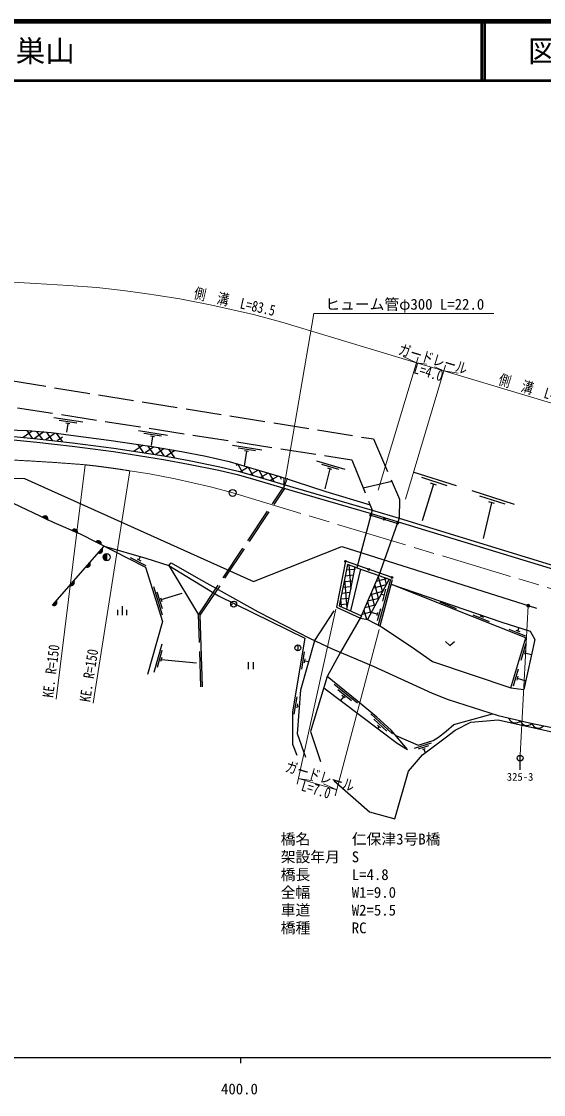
# Model space of a CAD drawing. Units: millimetres at full size, sheet at 1:1000; details may follow other scales. Extents: x 40000 to 680000, y 20000 to 380000.
# Drawn here: x 431009 to 519222, y 198715 to 380000 of the extents above; entities that cross this region are included whole.
import ezdxf
from ezdxf.enums import TextEntityAlignment as Align

# ---------------------------------------------------------------- set-up
doc = ezdxf.new("R2010")
doc.units = ezdxf.units.MM
doc.header["$LTSCALE"] = 1000
doc.linetypes.add('CHAIN', pattern=[18.5, 12, -1.5, 3.5, -1.5])
doc.linetypes.add('DASHED', pattern=[7.5, 6, -1.5])
for name, color, linetype, lineweight in [('M-BGD', 7, 'Continuous', 25), ('M-BMK', 2, 'CHAIN', 13), ('M-BMK-SRVR', 3, 'Continuous', 25), ('M-STR-HTXT', 7, 'Continuous', 13), ('M-STR-STR1', 1, 'Continuous', 25), ('M-STR-STRC', 7, 'Continuous', 25), ('M-TTL', 2, 'Continuous', 140), ('M-TTL-BAND', 7, 'Continuous', 25), ('M-TTL-LINE', 7, 'Continuous', 50)]:
    doc.layers.add(name, color=color, linetype=linetype, lineweight=lineweight)
doc.layers.add('M-TTL-TXT', color=7, linetype='Continuous')
doc.styles.add('ＭＳ ゴシック', font='')
doc.styles.get('ＭＳ ゴシック').set_extended_font_data('MS Gothic')

# ---------------------------------------------------------------- blocks, each defined once
blk = doc.blocks.new('open_arrow')
at = {"color": 0, "linetype": 'Continuous', "lineweight": -2}
blk.add_lwpolyline([(7.5, 1.25), (0, 0), (7.5, -1.25)], dxfattribs=at)

msp = doc.modelspace()

# ---------------------------------------------------------------- hatches: boundary and pattern name
at = {"layer": 'M-BGD'}
for points in [[(434560, 296258, -0.82183), (435455, 295833)], [(489877, 296591, -1), (490177, 296591, -1)], [(492154, 295901, -1), (492454, 295901, -1)], [(439558, 294011, -0.82183), (440467, 293617)], [(494401, 295219, -1), (494701, 295219, -1)], [(443591, 292063, -0.82183), (444474, 291614)], [(444622, 290979, -0.82183), (443970, 290234)], [(445400, 290094), (445400, 288894, -1)], [(442535, 288594, -0.82183), (441883, 287848)], [(485626, 288797, -1), (485926, 288797, -1)], [(489548, 287429, -1), (489848, 287429, -1)], [(439850, 285524, -0.82183), (439198, 284779)], [(493470, 286061, -1), (493770, 286061, -1)], [(436906, 282158, -0.82183), (436254, 281413)]]:
    msp.add_hatch(color=256, dxfattribs=at).paths.add_polyline_path(points)
at = {"layer": 'M-STR-HTXT'}
msp.add_hatch(color=256, dxfattribs=at).paths.add_polyline_path([(516860, 281422, -1), (516420, 281183, -1)])

# ---------------------------------------------------------------- linework, layer by layer
at = {"layer": 'M-BGD'}
for p, q in [((441405, 312295), (436464, 313065)), ((440371, 312153), (437406, 312614)), ((439188, 312033), (438496, 312141)), ((438842, 312087), (438611, 310605)), ((432813, 310811), (431282, 309739)), ((431930, 310881), (432837, 309585)), ((434792, 310647), (433222, 309547)), ((433573, 310748), (434511, 309408)), ((436724, 310448), (435138, 309338)), ((435219, 310611), (436194, 309220)), ((436901, 310424), (437869, 309041)), ((455710, 310068), (450770, 310837)), ((454676, 309925), (451712, 310387)), ((437949, 309756), (437047, 309124)), ((451552, 308429), (450077, 307396)), ((450602, 308570), (451590, 307159)), ((452333, 308312), (453331, 306886)), ((453493, 309806), (452802, 309913)), ((453148, 309859), (452917, 308377)), ((471596, 307594), (466656, 308363)), ((449785, 307522), (449849, 307431)), ((453371, 308151), (451887, 307112)), ((455142, 307841), (453696, 306829)), ((454083, 308026), (455073, 306613)), ((456914, 307531), (455491, 306535)), ((455850, 307717), (456859, 306276)), ((470562, 307451), (467598, 307913)), ((469034, 307386), (468646, 304896)), ((469380, 307332), (468688, 307440)), ((467644, 305190), (467262, 304969)), ((467566, 305212), (468370, 303819)), ((469328, 304696), (467997, 303927)), ((469331, 304695), (470130, 303311)), ((485695, 304297), (480901, 305717)), ((484651, 304294), (481775, 305146)), ((471005, 304197), (469690, 303438)), ((471101, 304168), (471898, 302788)), ((472681, 303698), (471373, 302943)), ((472872, 303642), (473667, 302264)), ((474358, 303200), (473052, 302446)), ((474643, 303115), (474893, 302681)), ((483128, 304432), (482251, 301028)), ((483463, 304333), (482792, 304531)), ((504492, 301540), (497345, 303815)), ((502926, 301566), (498638, 302931)), ((488748, 301217), (493569, 302337)), ((500645, 301820), (498725, 295649)), ((501146, 301660), (500145, 301979)), ((514299, 298418), (507153, 300693)), ((512734, 298444), (508446, 299809)), ((510453, 298698), (509027, 292664)), ((510953, 298538), (509953, 298857)), ((434560, 296258), (435455, 295833)), ((490017, 296594), (494592, 295207)), ((490104, 296881), (494679, 295494)), ((494855, 296068), (521817, 287795)), ((439558, 294011), (440467, 293617)), ((494679, 295494), (521641, 287222)), ((443591, 292063), (444474, 291614)), ((436254, 281413), (444961, 291367)), ((444622, 290979), (443970, 290234)), ((445400, 290094), (445400, 288894)), ((442535, 288594), (441883, 287848)), ((449374, 289460), (452048, 288101)), ((450535, 289207), (451159, 288889)), ((450847, 289048), (451133, 289611)), ((455927, 288092), (456311, 288516)), ((486111, 288257), (486075, 288254)), ((455927, 288092), (460925, 279770)), ((487139, 286434), (485686, 286307)), ((487338, 287408), (485881, 287280)), ((485970, 280714), (487418, 287801)), ((486321, 288183), (486674, 284157)), ((488298, 287494), (486577, 280436)), ((487308, 287839), (487343, 287433)), ((439850, 285524), (439198, 284779)), ((486940, 285461), (485491, 285334)), ((485577, 285764), (486004, 280880)), ((488471, 279569), (491396, 286413)), ((493150, 285802), (489474, 278980)), ((492635, 284847), (490480, 284269)), ((490700, 284784), (491332, 282427)), ((492875, 285897), (490956, 285383)), ((493348, 285732), (491289, 278005)), ((491306, 286202), (491990, 283650)), ((491396, 286413), (493150, 285802)), ((493638, 285655), (491561, 277859)), ((492322, 286090), (492649, 284872)), ((493150, 285802), (493348, 285732)), ((453313, 284525), (454810, 279754)), ((453899, 283660), (454797, 280798)), ((454634, 282319), (458145, 283420)), ((486542, 283514), (485101, 283388)), ((486741, 284487), (485296, 284361)), ((492014, 283694), (490004, 283156)), ((490094, 283366), (490673, 281205)), ((492327, 283067), (491758, 283219)), ((492057, 282053), (492598, 284082)), ((436906, 282158), (436254, 281413)), ((448070, 279697), (448070, 281197)), ((454529, 282653), (454739, 281985)), ((466368, 281572), (466693, 281572)), ((467043, 281572), (467368, 281572)), ((486144, 281567), (484711, 281441)), ((486343, 282540), (484906, 282415)), ((484911, 282441), (485025, 281146)), ((490772, 281389), (489053, 280929)), ((489488, 281948), (490014, 279983)), ((491393, 282542), (489528, 282042)), ((501695, 281960), (504483, 280853)), ((503089, 281407), (503165, 281598)), ((447320, 279697), (447320, 280597)), ((448820, 279697), (448820, 280597)), ((461619, 267585), (461228, 279683)), ((488471, 279569), (484924, 273423)), ((490151, 280237), (488577, 279815)), ((488882, 280529), (489287, 279017)), ((491171, 279893), (490118, 280174)), ((491108, 279657), (491234, 280130)), ((491191, 278802), (491732, 280831)), ((507252, 279754), (510040, 278647)), ((508431, 279609), (509082, 279350)), ((508757, 279479), (508831, 279666)), ((489530, 279084), (489283, 279018)), ((514863, 277055), (515082, 277608)), ((513358, 277330), (516146, 276223)), ((514538, 277184), (515188, 276926)), ((454713, 274802), (453351, 269991)), ((454729, 273758), (453912, 270872)), ((477716, 274678), (477716, 273678)), ((516235, 274887), (515366, 272015)), ((454705, 272570), (454514, 271897)), ((454609, 272233), (460580, 271670)), ((478804, 273519), (478308, 270560)), ((478910, 272335), (478794, 271645)), ((478852, 271990), (479581, 271868)), ((516189, 273699), (515986, 273029)), ((516087, 273364), (517182, 273033)), ((469341, 271773), (469341, 270573)), ((470141, 271773), (470141, 270573)), ((514931, 270580), (514062, 267708)), ((514885, 269392), (514682, 268722)), ((514784, 269057), (516220, 268623)), ((487761, 264825), (483870, 267965)), ((486794, 265220), (484459, 267104)), ((477530, 265916), (477035, 262957)), ((477636, 264732), (477521, 264042)), ((485438, 265928), (484916, 265280)), ((485711, 265708), (485166, 266148)), ((477579, 264387), (478007, 264315)), ((493681, 259638), (490025, 263049)), ((492745, 260101), (490552, 262148)), ((491700, 260666), (491188, 261144)), ((491444, 260905), (491141, 260581)), ((500240, 258101), (497383, 257185)), ((499760, 257632), (498046, 257083)), ((499195, 257136), (498795, 257008)), ((498995, 257072), (499205, 256416))]:
    msp.add_line(p, q, dxfattribs=at)
at = {"layer": 'M-BGD', "linetype": 'DASHED'}
for p, q in [((461228, 279683), (475502, 301095)), ((480588, 275411), (484229, 281071))]:
    msp.add_line(p, q, dxfattribs=at)
for points in [[(407119, 316648), (414397, 321697), (490516, 309465), (494864, 299315), (494855, 296068)], [(409749, 312693), (415526, 317039), (486854, 305932), (490258, 297461)], [(461319, 267576), (460925, 279770), (475201, 301184)]]:
    msp.add_lwpolyline(points, dxfattribs=at)
at = {"layer": 'M-BGD'}
for points in [[(406505, 310253), (414240, 310299), (420910, 310237), (425240, 310159), (429161, 309950), (433668, 309502), (439630, 308835), (446637, 307934), (455090, 306611), (459332, 305809), (464505, 304772), (467609, 304039), (470225, 303284), (476886, 301311), (490258, 297461)], [(407124, 310718), (414198, 310982), (418803, 311098), (423308, 311065), (428549, 311013), (432013, 310878), (436027, 310544), (439369, 310086), (445784, 309287), (453112, 308196), (458033, 307336), (462134, 306539), (466113, 305638), (469132, 304754), (474644, 303115), (482450, 300616), (489903, 298345)], [(406245, 309721), (414239, 309699), (420902, 309637), (425218, 309560), (429116, 309351), (433605, 308906), (439558, 308239), (446552, 307340), (454988, 306019), (459217, 305220), (464377, 304185), (467457, 303458), (470056, 302708), (476718, 300735), (490104, 296881)], [(283598, 300957), (315566, 301362), (351769, 301751), (394223, 302266), (403638, 302474), (411255, 303183), (415754, 303173), (431548, 302795), (470211, 285412), (485146, 291302), (518017, 280865)], [(415182, 299464), (428399, 299182), (436487, 295344), (440926, 293418), (451970, 287804), (454855, 278607), (452327, 269679)], [(444961, 291367), (452036, 289354), (455927, 288092)], [(456311, 288516), (460925, 285872), (471028, 280255), (479807, 275783), (483512, 274018), (490427, 271103), (500391, 266544), (503107, 265445), (511566, 262727), (516861, 261493), (531228, 258536), (536370, 257460), (545934, 255931), (552906, 255728), (557742, 255689)], [(493620, 286061), (485776, 288797), (484229, 281071), (488271, 279221)], [(487670, 287713), (486078, 288268), (484683, 281303), (488471, 279569)], [(455927, 288092), (464315, 282993), (478887, 275832), (476797, 263352), (476797, 257888), (477549, 256028)], [(493441, 284915), (512168, 278528), (516940, 277022), (517731, 275587), (515920, 267154)], [(513669, 267444), (516219, 275871), (493441, 284915)], [(488271, 279221), (489474, 278980), (491833, 277713), (496872, 274382), (500480, 271889), (513669, 267444), (515920, 267154)], [(479070, 255634), (477638, 259658), (478229, 267109), (480588, 275411)], [(502665, 275250), (503415, 274550), (504165, 275250)], [(484924, 273423), (482674, 269316), (479836, 260061), (481520, 254958)], [(482090, 267413), (494493, 258051), (496245, 257015), (493454, 260260), (491059, 262495), (487725, 265239), (482674, 269316)], [(494243, 259343), (498064, 257719), (500556, 258517), (501465, 259071), (502748, 260083), (504059, 261247), (510581, 263043)], [(483836, 251704), (489830, 246481), (494118, 245281), (496409, 253320), (498779, 256091), (502575, 258990), (504279, 260280), (506909, 261630), (511563, 262002), (529745, 257979)]]:
    msp.add_lwpolyline(points, dxfattribs=at)
for centre, radius in [((490027, 296591), 150), ((492304, 295901), 150), ((494551, 295219), 150), ((445400, 289494), 600), ((485776, 288797), 150), ((489698, 287429), 150), ((493620, 286061), 150), ((466868, 281572), 500), ((477716, 274178), 500)]:
    msp.add_circle(centre, radius, dxfattribs=at)
for centre, radius, start, end in [((434966, 295957), 505, 345.78237, 143.44057), ((439974, 293724), 505, 347.71543, 145.37362), ((443988, 291751), 505, 344.22723, 141.88542), ((444222, 290671), 505, 239.99274, 37.65094), ((442135, 288285), 505, 239.99274, 37.65094), ((439450, 285216), 505, 239.99274, 37.65094), ((436506, 281850), 505, 239.99274, 37.65094), ((514471, 262654), 1160, 197.363, 316.39263), ((516418, 262208), 1162, 197.71461, 316.65291), ((518361, 261785), 1160, 198.85461, 317.88424)]:
    msp.add_arc(centre, radius, start, end, dxfattribs=at)
at = {"layer": 'M-BMK'}
msp.add_lwpolyline([(449329, 304083), (452631, 303592), (456959, 302724), (462971, 301372), (466697, 300348), (562913, 271461)], dxfattribs=at)
for centre, radius, start, end in [((410459, -80378), 386754, 85.35412, 91.63114), ((425418, 156001), 150000, 80.8276, 83.73604)]:
    msp.add_arc(centre, radius, start, end, dxfattribs=at)
at = {"layer": 'M-BMK-SRVR'}
msp.add_circle((466697, 300348), 600, dxfattribs=at)
at = {"layer": 'M-STR-HTXT'}
for p, q in [((491276, 300840), (498022, 323310)), ((497735, 322352), (495505, 323379)), ((495879, 299304), (502668, 321915)), ((497735, 322352), (502380, 320958)), ((497735, 322352), (499433, 322092)), ((502380, 320958), (500819, 321676)), ((502380, 320958), (529208, 312903)), ((502380, 320958), (504807, 320586)), ((441785, 305106), (436891, 265510)), ((443148, 264849), (449329, 304083)), ((516640, 281302), (515257, 256044)), ((477620, 251128), (484136, 280726)), ((484031, 249204), (491430, 277258)), ((477835, 252108), (484286, 250171)), ((477835, 252108), (480262, 251736)), ((484286, 250171), (482056, 251197))]:
    msp.add_line(p, q, dxfattribs=at)
for points in [[(406629, 336357), (411898, 336374), (413969, 336362), (418795, 336293), (423332, 336178), (428512, 335985), (433398, 335745), (438972, 335400), (443729, 335046), (448214, 334552), (452223, 333994), (453744, 333756), (457789, 333155), (463199, 332070), (470243, 330486), (474988, 329182), (497735, 322352)], [(475351, 301140), (480435, 330656), (510835, 330656)]]:
    msp.add_lwpolyline(points, dxfattribs=at)
msp.add_circle((516640, 281302), 250, dxfattribs=at)
at = {"layer": 'M-STR-STR1'}
for p, q in [((490258, 297461), (487670, 287713)), ((490258, 297461), (494855, 296068)), ((494855, 296068), (491396, 286413)), ((487670, 287713), (491396, 286413))]:
    msp.add_line(p, q, dxfattribs=at)
at = {"layer": 'M-STR-STRC'}
msp.add_line((515257, 253544), (515257, 256044), dxfattribs=at)
msp.add_circle((515257, 255544), 500, dxfattribs=at)
at = {"layer": 'M-TTL'}
msp.add_line((680000, 380000), (40000, 380000), dxfattribs=at)
at = {"layer": 'M-TTL-BAND'}
for p, q in [((40000, 205000), (579000, 205000)), ((468000, 205000), (468000, 204000))]:
    msp.add_line(p, q, dxfattribs=at)
at = {"layer": 'M-TTL-LINE'}
for p, q in [((508747, 380000), (508747, 370000)), ((509247, 380000), (509247, 370000)), ((40000, 370000), (680000, 370000))]:
    msp.add_line(p, q, dxfattribs=at)

# ---------------------------------------------------------------- block references
at = {"layer": 'M-STR-HTXT', "xscale": 240, "yscale": 240, "rotation": 80.2}
msp.add_blockref('open_arrow', (475351, 301140), dxfattribs=at)

# ---------------------------------------------------------------- texts
at = {"layer": 'M-STR-HTXT', "style": 'ＭＳ ゴシック', "width": 0.8}
for s, rotation, p in [('側\u3000溝\u3000L=83.5', 347.327, (466710, 331228)), ('ガードレール', 343.288, (500153, 321572)), ('側\u3000溝\u3000L=29.0', 343.288, (518008, 316212)), ('ガードレール', 343.288, (481046, 251090))]:
    msp.add_text(s, height=1833, rotation=rotation, dxfattribs=at).set_placement(p, align=Align.BOTTOM_CENTER)
at = {"layer": 'M-STR-HTXT', "style": 'ＭＳ ゴシック'}
for s, p in [('ヒューム管φ300 L=22.0', (482335, 330756)), ('橋名', (474815, 240405)), ('仁保津3号B橋', (486815, 240405)), ('架設年月', (474815, 237405)), ('S', (486815, 237405)), ('橋長', (474815, 234405)), ('L=4.8', (486815, 234405)), ('全幅', (474815, 231405)), ('W1=9.0', (486815, 231405)), ('車道', (474815, 228405)), ('W2=5.5', (486815, 228405)), ('橋種', (474815, 225405)), ('RC', (486815, 225405))]:
    msp.add_text(s, height=1833, dxfattribs=at).set_placement(p, align=Align.BOTTOM_LEFT)
at = {"layer": 'M-STR-HTXT', "style": 'ＭＳ ゴシック', "width": 0.8}
for s, p in [('L=4.0', (500058, 321655)), ('L=7.0', (481061, 251139))]:
    msp.add_text(s, height=1833, rotation=343.288, dxfattribs=at).set_placement(p, align=Align.TOP_CENTER)
for rotation, p in [(82.954, (436904, 265620)), (81.047, (443148, 264849))]:
    msp.add_text('KE. R=150', height=1833, rotation=rotation, dxfattribs=at).set_placement(p, align=Align.BOTTOM_LEFT)
at = {"layer": 'M-STR-STRC', "style": 'ＭＳ ゴシック'}
msp.add_text('325-3', height=1320, dxfattribs=at).set_placement((515257, 253044), align=Align.TOP_CENTER)
at = {"layer": 'M-TTL-BAND', "style": 'ＭＳ ゴシック'}
msp.add_text('400.0', height=1833, dxfattribs=at).set_placement((467844, 198195), align=Align.BOTTOM_CENTER)
at = {"layer": 'M-TTL-TXT', "style": 'ＭＳ ゴシック'}
msp.add_text('周南市大字巣山', height=3666, dxfattribs=at).set_placement((405024, 375000), align=Align.MIDDLE_LEFT)
msp.add_text('図面番号', height=3666, dxfattribs=at).set_placement((526622, 375000), align=Align.MIDDLE_CENTER)

doc.saveas('drawing.dxf')
